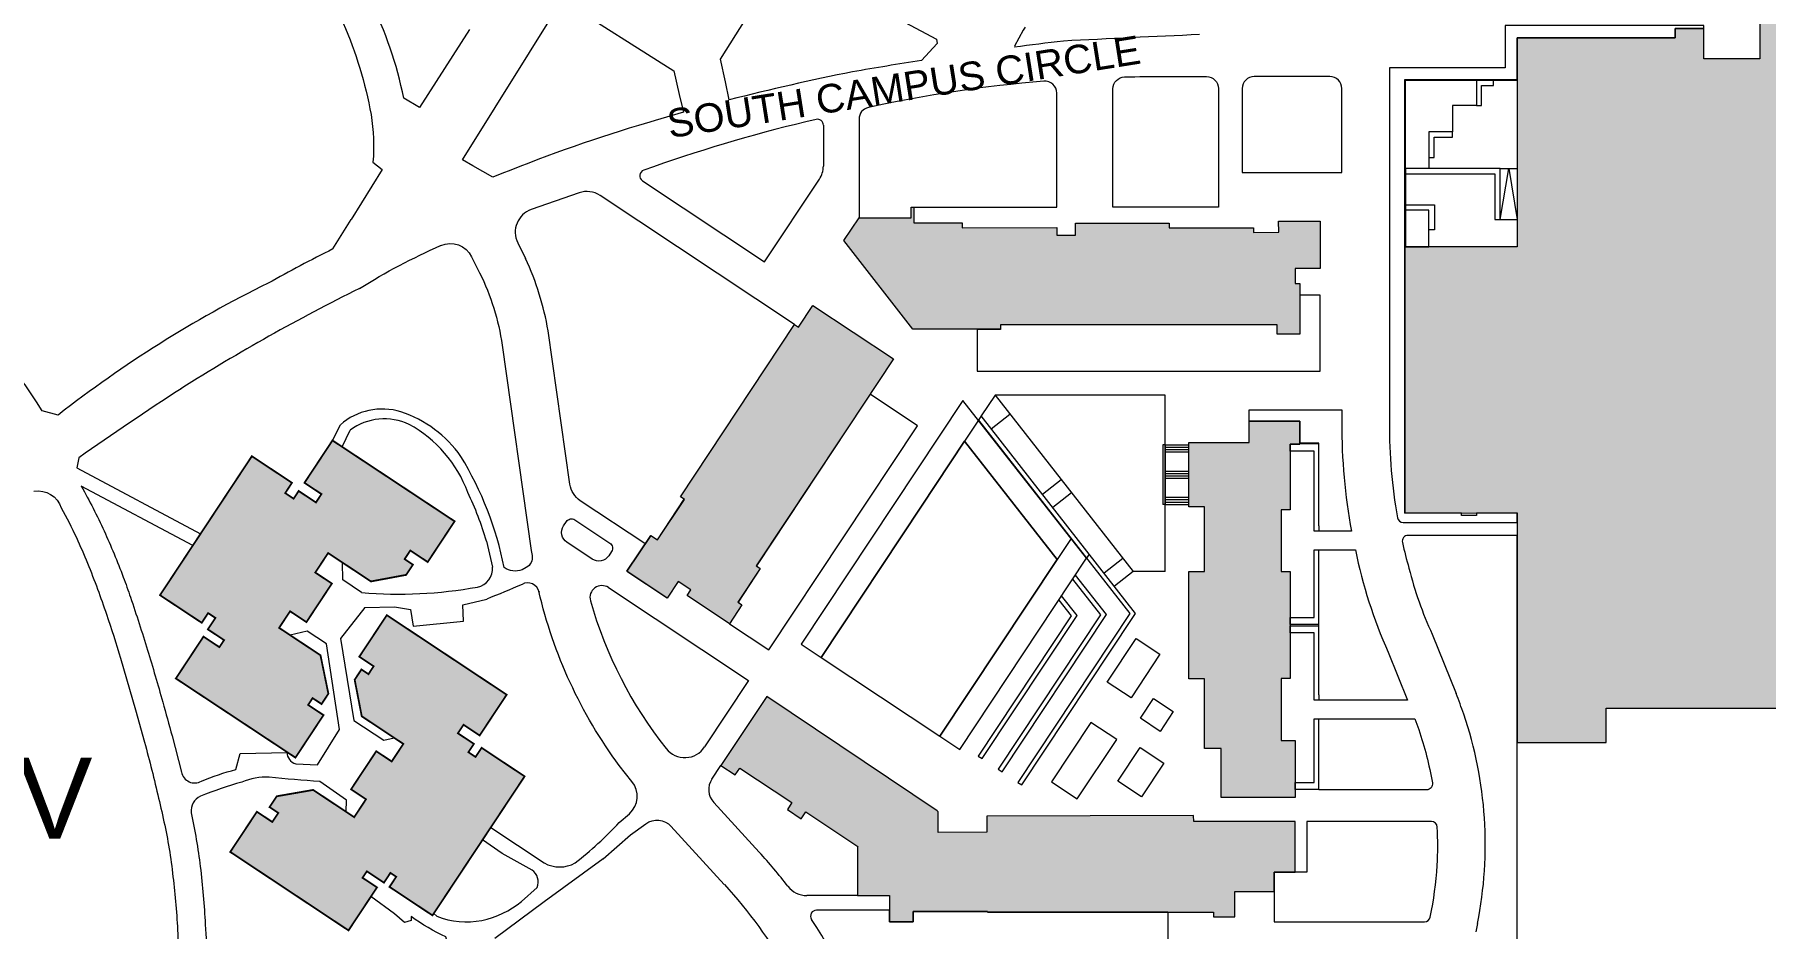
# Model space of a CAD drawing. Header units: feet. Extents: x 6763715 to 6770513, y 1886699 to 1891873.
# Drawn here: x 6766591 to 6767319, y 1888461 to 1888837 of the extents above; entities that cross this region are included whole.
import ezdxf

# ---------------------------------------------------------------- set-up
doc = ezdxf.new("R2010")
doc.units = ezdxf.units.FT
doc.header["$LTSCALE"] = 48
doc.header["$MEASUREMENT"] = 0
doc.layers.add('C-BLDG', color=7, linetype='Continuous')
doc.layers.add('C-ROAD-IDEN', color=7, linetype='Continuous')
for name, color, linetype, lineweight in [('C-BLDG-HTCH', 253, 'Continuous', 0), ('C-BLDG-IDEN', 7, 'Continuous', 50), ('Housing_Layout_Building', 7, 'Continuous', 0), ('Housing_Layout_Hatch', 253, 'Continuous', 0), ('Housing_Layout_Road', 5, 'Continuous', 0), ('Housing_Layout_Walks', 6, 'Continuous', 0), ('L-SITE-WALK', 6, 'Continuous', 0)]:
    doc.layers.add(name, color=color, linetype=linetype, lineweight=lineweight)
doc.styles.add('Campus_Base_Map_NEW$0$STANDARD', font='arial.ttf', dxfattribs={"height": 3.8})
doc.styles.get("Standard").update_dxf_attribs({"font": 'arial.ttf'})

msp = doc.modelspace()

# ---------------------------------------------------------------- hatches: boundary and pattern name
at = {"layer": 'C-BLDG-HTCH'}
h = msp.add_hatch(color=256, dxfattribs=at)
h.paths.add_polyline_path([(6766739.27, 1888592.64), (6766789.67, 1888559.22), (6766778.31, 1888542.09), (6766771.53, 1888546.59), (6766769.16, 1888543.02), (6766775.89, 1888538.55), (6766773.57, 1888535.05), (6766776.58, 1888533.05), (6766779.13, 1888536.9), (6766797.23, 1888524.9), (6766758.48, 1888466.47), (6766740.41, 1888478.45), (6766743.23, 1888482.7), (6766740.78, 1888484.33), (6766738.07, 1888480.23), (6766730.88, 1888485), (6766729.07, 1888482.27), (6766735.15, 1888478.24), (6766723.16, 1888460.16), (6766673.43, 1888493.14), (6766684.63, 1888510.03), (6766691.11, 1888505.74), (6766693.63, 1888509.54), (6766689.96, 1888511.97), (6766692.99, 1888516.54), (6766708.3, 1888519.2), (6766725.54, 1888507.76), (6766730.53, 1888515.28), (6766724.23, 1888519.46), (6766734.84, 1888535.47), (6766741.33, 1888531.16), (6766746.23, 1888538.54), (6766728.73, 1888550.15), (6766725.75, 1888565.52), (6766728.6, 1888569.81), (6766731.55, 1888567.86), (6766733.75, 1888571.17), (6766727.7, 1888575.18)])
h.paths.add_polyline_path([(6766682.51, 1888659.44), (6766643.88, 1888601.05), (6766661.43, 1888589.44), (6766664.12, 1888593.51), (6766667.18, 1888591.49), (6766664, 1888586.68), (6766670.82, 1888582.17), (6766668.86, 1888579.2), (6766662.17, 1888583.63), (6766650.55, 1888566.04), (6766700.84, 1888532.78), (6766712.65, 1888550.64), (6766706.17, 1888554.93), (6766708.06, 1888557.79), (6766711.83, 1888555.3), (6766714.7, 1888559.64), (6766711.37, 1888575.8), (6766693.98, 1888587.31), (6766698.59, 1888594.28), (6766705.46, 1888589.73), (6766716.18, 1888605.93), (6766709.18, 1888610.56), (6766714.59, 1888618.74), (6766732.6, 1888606.82), (6766747.42, 1888609.58), (6766750.26, 1888613.87), (6766746.75, 1888616.19), (6766749.15, 1888619.82), (6766756.47, 1888614.98), (6766767.79, 1888632.09), (6766716.42, 1888666.07), (6766704.64, 1888648.26), (6766711.79, 1888643.53), (6766709.46, 1888640.01), (6766702.2, 1888644.82), (6766700.07, 1888641.6), (6766696.53, 1888643.94), (6766699.39, 1888648.27)])
h.paths.add_polyline_path([(6766426.86, 1888496.3), (6766388.14, 1888437.75), (6766405.21, 1888426.46), (6766408.05, 1888430.76), (6766411.31, 1888428.61), (6766408.38, 1888424.18), (6766415.76, 1888419.3), (6766413.79, 1888416.31), (6766406.73, 1888420.98), (6766395.15, 1888403.46), (6766446.13, 1888369.75), (6766457.75, 1888387.33), (6766451.08, 1888391.74), (6766453.42, 1888395.28), (6766456.63, 1888393.16), (6766459.59, 1888397.64), (6766456.34, 1888412.5), (6766438.62, 1888424.21), (6766443.55, 1888431.67), (6766450.41, 1888427.14), (6766460.98, 1888443.12), (6766454.03, 1888447.71), (6766459.46, 1888455.92), (6766477.44, 1888444.03), (6766492.66, 1888447.08), (6766495.34, 1888451.12), (6766491.76, 1888453.48), (6766493.82, 1888456.59), (6766500.54, 1888452.15), (6766512.35, 1888470), (6766461.77, 1888503.45), (6766449.7, 1888485.19), (6766456.18, 1888480.91), (6766454.16, 1888477.85), (6766447.52, 1888482.23), (6766445.49, 1888479.16), (6766442, 1888481.47), (6766444.22, 1888484.82)])
h.paths.add_polyline_path([(6766417.54, 1888330.31), (6766468.39, 1888296.72), (6766479.94, 1888314.21), (6766473.44, 1888318.5), (6766475.87, 1888322.18), (6766484.46, 1888316.51), (6766503.03, 1888304.23), (6766541.09, 1888361.83), (6766523.82, 1888373.24), (6766521.47, 1888369.69), (6766518.54, 1888371.63), (6766521.2, 1888375.65), (6766513.83, 1888380.52), (6766515.25, 1888382.68), (6766522.55, 1888377.85), (6766535.39, 1888397.3), (6766483.82, 1888431.37), (6766471.79, 1888413.16), (6766479.23, 1888408.25), (6766477.32, 1888405.35), (6766473.19, 1888408.08), (6766470.3, 1888403.71), (6766473.38, 1888388), (6766490.82, 1888376.48), (6766485.83, 1888368.94), (6766479.13, 1888373.36), (6766468.35, 1888357.04), (6766475.42, 1888352.37), (6766470.5, 1888344.91), (6766452.77, 1888356.63), (6766437.14, 1888353.33), (6766434.41, 1888349.2), (6766438.14, 1888346.73), (6766435.33, 1888342.49), (6766428.55, 1888346.97)])
h.paths.add_polyline_path([(6766688.6, 1888326.29), (6766747.02, 1888287.41), (6766760.66, 1888307.91), (6766780.98, 1888294.39), (6766815.28, 1888345.92), (6766798.43, 1888357.13), (6766793.79, 1888350.16), (6766790.31, 1888352.48), (6766792.6, 1888355.92), (6766787.77, 1888359.13), (6766772.4, 1888355.99), (6766760.61, 1888338.28), (6766753.79, 1888342.81), (6766758.39, 1888349.73), (6766741.7, 1888360.83), (6766737.12, 1888353.95), (6766729.9, 1888358.75), (6766741.62, 1888376.37), (6766738.59, 1888391.68), (6766734.39, 1888394.48), (6766732, 1888390.9), (6766728.79, 1888393.04), (6766733.67, 1888400.37), (6766715.75, 1888412.3), (6766681.88, 1888361.4), (6766699.67, 1888349.56), (6766704.55, 1888356.9), (6766707.26, 1888355.09), (6766702.55, 1888348.02), (6766706.04, 1888345.69), (6766703.63, 1888342.07), (6766700.49, 1888344.17)])
h.paths.add_polyline_path([(6766823.44, 1888441.1), (6766882.41, 1888402.34), (6766870.72, 1888384.56), (6766866.31, 1888387.47), (6766864.25, 1888384.35), (6766867.94, 1888381.92), (6766863.43, 1888375.05), (6766866.3, 1888373.17), (6766870.58, 1888379.67), (6766888.61, 1888367.82), (6766855.28, 1888317.11), (6766838.02, 1888328.45), (6766842.35, 1888335.04), (6766839.51, 1888336.9), (6766837.07, 1888333.18), (6766831.46, 1888336.86), (6766828.89, 1888352.29), (6766840.39, 1888369.78), (6766832.64, 1888374.88), (6766828.24, 1888368.18), (6766812.22, 1888378.71), (6766816.9, 1888385.84), (6766809.37, 1888390.79), (6766797.74, 1888373.09), (6766782.7, 1888369.84), (6766777.85, 1888373.03), (6766780.29, 1888376.74), (6766777.92, 1888378.3), (6766773.23, 1888371.17), (6766754.96, 1888383.18), (6766788.37, 1888434.01), (6766806.32, 1888422.21), (6766801.72, 1888415.22), (6766805.07, 1888413.02), (6766809.69, 1888420.05), (6766813.09, 1888417.81), (6766815.06, 1888420.8), (6766811.6, 1888423.08)])
h.paths.add_polyline_path([(6766458.57, 1888248.32), (6766420.45, 1888190.91), (6766437.58, 1888179.53), (6766440.33, 1888183.68), (6766444.01, 1888181.24), (6766441.61, 1888177.63), (6766448.55, 1888173.03), (6766445.8, 1888168.88), (6766439.02, 1888173.38), (6766427.43, 1888155.93), (6766477.96, 1888122.38), (6766489.77, 1888140.16), (6766482.82, 1888144.78), (6766484.81, 1888147.78), (6766488.39, 1888145.4), (6766491.74, 1888150.44), (6766488.45, 1888164.43), (6766470.71, 1888176.21), (6766475.8, 1888183.88), (6766482.02, 1888179.75), (6766492.8, 1888196), (6766486.65, 1888200.08), (6766491.88, 1888207.96), (6766509.15, 1888196.49), (6766531.36, 1888201.72), (6766545.06, 1888222.35), (6766492.07, 1888257.53), (6766480.07, 1888239.45), (6766488.81, 1888233.65), (6766486.69, 1888230.45), (6766479.39, 1888235.29), (6766476.43, 1888230.83), (6766473.73, 1888232.62), (6766476.33, 1888236.53)])
h.paths.add_polyline_path([(6766566.63, 1888259.05), (6766617.27, 1888225.65), (6766608.46, 1888212.3), (6766601.72, 1888216.75), (6766599.61, 1888213.55), (6766606.35, 1888209.1), (6766603.88, 1888205.34), (6766607.08, 1888203.23), (6766609.55, 1888206.99), (6766622.91, 1888198.18), (6766608.87, 1888176.89), (6766595.93, 1888185.42), (6766585.65, 1888169.84), (6766598.59, 1888161.31), (6766584.55, 1888140.02), (6766571.2, 1888148.83), (6766573.68, 1888152.59), (6766570.48, 1888154.7), (6766568, 1888150.94), (6766561.25, 1888155.39), (6766559.14, 1888152.19), (6766565.89, 1888147.74), (6766557.08, 1888134.38), (6766506.43, 1888167.78), (6766515.24, 1888181.14), (6766521.99, 1888176.69), (6766524.1, 1888179.89), (6766520.55, 1888182.23), (6766523.31, 1888186.4), (6766538.55, 1888189.53), (6766556.35, 1888177.78), (6766561.31, 1888185.3), (6766557.55, 1888187.78), (6766568.38, 1888204.19), (6766572.14, 1888201.72), (6766577.09, 1888209.23), (6766559.28, 1888220.97), (6766556.16, 1888236.21), (6766558.91, 1888240.39), (6766562.46, 1888238.05), (6766564.57, 1888241.25), (6766557.82, 1888245.7)])
at = {"layer": 'Housing_Layout_Hatch'}
h = msp.add_hatch(color=256, dxfattribs=at)
h.paths.add_polyline_path([(6767351.91, 1888859.25), (6767316.66, 1888848.78), (6767316.66, 1888826.38), (6767293.14, 1888826.38), (6767293.14, 1888839.25), (6767281.16, 1888839.25), (6767281.16, 1888835.29), (6767214.66, 1888835.29), (6767214.73, 1888747.44), (6767167.39, 1888747.46), (6767167.35, 1888635.57), (6767214.73, 1888635.66), (6767214.73, 1888539.08), (6767252.08, 1888539.08), (6767252.08, 1888553.54), (6767328.25, 1888553.54), (6767328.25, 1888592.13), (6767356.41, 1888592.13), (6767356.41, 1888652.69), (6767360.94, 1888652.69), (6767360.94, 1888750.2), (6767382.4, 1888756.57)])
h.paths.add_polyline_path([(6766931.49, 1888750.1), (6766937.86, 1888759.6), (6766959.85, 1888759.6), (6766959.85, 1888764.14), (6766960.85, 1888764.14), (6766960.85, 1888757.46), (6766981.18, 1888757.46), (6766981.18, 1888755.46), (6767021.02, 1888755.54), (6767021.02, 1888752.39), (6767028.85, 1888752.39), (6767028.85, 1888757.39), (6767068.35, 1888757.39), (6767068.35, 1888755.46), (6767103.75, 1888755.39), (6767103.8, 1888753.47), (6767114.4, 1888753.56), (6767114.32, 1888758.27), (6767131.8, 1888758.27), (6767131.8, 1888738.35), (6767121.25, 1888738.35), (6767121.25, 1888732.06), (6767123.3, 1888732.06), (6767123.3, 1888710.72), (6767113.75, 1888710.72), (6767113.75, 1888714.72), (6766997.35, 1888714.72), (6766997.35, 1888712.83), (6766960.54, 1888712.83)])
h.paths.add_polyline_path([(6766918.42, 1888722.78), (6766952.31, 1888700.3), (6766894.7, 1888613.44), (6766896.32, 1888612.26), (6766886.97, 1888598.16), (6766888.59, 1888596.99), (6766883.34, 1888589.07), (6766865.56, 1888600.86), (6766867.13, 1888603.22), (6766861.78, 1888606.76), (6766857.2, 1888599.85), (6766840.28, 1888611.07), (6766850.28, 1888626.14), (6766853.09, 1888624.28), (6766864.39, 1888641.33), (6766862.73, 1888642.43), (6766910.72, 1888714.79), (6766912.39, 1888713.69)])
h.paths.add_polyline_path([(6766899.06, 1888558.51), (6766879.81, 1888529.47), (6766885.78, 1888525.51), (6766887.7, 1888528.41), (6766909.64, 1888513.85), (6766907.72, 1888510.95), (6766913.56, 1888507.09), (6766915.47, 1888509.98), (6766937.43, 1888495.42), (6766937.25, 1888495.18), (6766937.25, 1888474.82), (6766950.75, 1888474.82), (6766950.75, 1888463.82), (6766960.59, 1888463.82), (6766960.59, 1888468.11), (6766991.92, 1888468.11), (6766991.92, 1888467.82), (6767086.92, 1888467.82), (6767086.92, 1888465.82), (6767095.92, 1888465.82), (6767095.92, 1888476.53), (6767112.4, 1888476.53), (6767112.4, 1888484.65), (6767121.25, 1888484.65), (6767121.25, 1888505.98), (6767078.67, 1888505.98), (6767078.59, 1888508.48), (6766991.64, 1888508.19), (6766991.64, 1888501.39), (6766971.14, 1888501.33), (6766971.14, 1888509.97), (6766970.73, 1888510.48)])
h.paths.add_polyline_path([(6767090.11, 1888515.98), (6767090.11, 1888536.61), (6767083.19, 1888536.61), (6767083.19, 1888565.89), (6767076.59, 1888565.89), (6767076.59, 1888610.97), (6767083.19, 1888610.97), (6767083.19, 1888638.2), (6767076.59, 1888638.2), (6767076.59, 1888665.14), (6767101.92, 1888665.22), (6767101.89, 1888674.22), (6767123.25, 1888674.22), (6767123.25, 1888664.56), (6767119.25, 1888664.56), (6767119.25, 1888636.97), (6767115.44, 1888636.97), (6767115.44, 1888610.97), (6767119.25, 1888610.97), (6767119.25, 1888565.97), (6767115.44, 1888565.97), (6767115.44, 1888539.97), (6767121.25, 1888539.97), (6767121.25, 1888515.98)])

# ---------------------------------------------------------------- linework, layer by layer
at = {"layer": 'C-BLDG', "const_width": 0.75}
for points in [[(6766682.51, 1888659.44), (6766643.88, 1888601.05), (6766661.43, 1888589.44), (6766664.12, 1888593.51), (6766667.18, 1888591.49), (6766664, 1888586.68), (6766670.82, 1888582.17), (6766668.86, 1888579.2), (6766662.17, 1888583.63), (6766650.55, 1888566.04), (6766700.84, 1888532.78), (6766712.65, 1888550.64), (6766706.17, 1888554.93), (6766708.06, 1888557.79), (6766711.83, 1888555.3), (6766714.7, 1888559.64), (6766711.37, 1888575.8), (6766693.98, 1888587.31), (6766698.59, 1888594.28), (6766705.46, 1888589.73), (6766716.18, 1888605.93), (6766709.18, 1888610.56), (6766714.59, 1888618.74), (6766732.6, 1888606.82), (6766747.42, 1888609.58), (6766750.26, 1888613.87), (6766746.75, 1888616.19), (6766749.15, 1888619.82), (6766756.47, 1888614.98), (6766767.79, 1888632.09), (6766716.42, 1888666.07), (6766704.64, 1888648.26), (6766711.79, 1888643.53), (6766709.46, 1888640.01), (6766702.2, 1888644.82), (6766700.07, 1888641.6), (6766696.53, 1888643.94), (6766699.39, 1888648.27)], [(6766739.27, 1888592.64), (6766789.67, 1888559.22), (6766778.31, 1888542.09), (6766771.53, 1888546.59), (6766769.16, 1888543.02), (6766775.89, 1888538.55), (6766773.57, 1888535.05), (6766776.58, 1888533.05), (6766779.13, 1888536.9), (6766797.23, 1888524.9), (6766758.48, 1888466.47), (6766740.41, 1888478.45), (6766743.23, 1888482.7), (6766740.78, 1888484.33), (6766738.07, 1888480.23), (6766730.88, 1888485), (6766729.07, 1888482.27), (6766735.15, 1888478.24), (6766723.16, 1888460.16), (6766673.43, 1888493.14), (6766684.63, 1888510.03), (6766691.11, 1888505.74), (6766693.63, 1888509.54), (6766689.96, 1888511.97), (6766692.99, 1888516.54), (6766708.3, 1888519.2), (6766725.54, 1888507.76), (6766730.53, 1888515.28), (6766724.23, 1888519.46), (6766734.84, 1888535.47), (6766741.33, 1888531.16), (6766746.23, 1888538.54), (6766728.73, 1888550.15), (6766725.75, 1888565.52), (6766728.6, 1888569.81), (6766731.55, 1888567.86), (6766733.75, 1888571.17), (6766727.7, 1888575.18)]]:
    msp.add_lwpolyline(points, close=True, dxfattribs=at)
at = {"layer": 'Housing_Layout_Building'}
for points in [[(6767351.91, 1888859.25), (6767316.66, 1888848.78), (6767316.66, 1888826.38), (6767293.14, 1888826.38), (6767293.14, 1888839.25), (6767281.16, 1888839.25), (6767281.16, 1888835.29), (6767214.66, 1888835.29), (6767214.73, 1888747.44), (6767167.39, 1888747.46), (6767167.35, 1888635.57), (6767214.73, 1888635.66), (6767214.73, 1888539.08), (6767252.08, 1888539.08), (6767252.08, 1888553.54), (6767328.25, 1888553.54), (6767328.25, 1888592.13), (6767356.41, 1888592.13), (6767356.41, 1888652.69), (6767360.94, 1888652.69), (6767360.94, 1888750.2), (6767382.4, 1888756.57)], [(6766931.49, 1888750.1), (6766937.86, 1888759.6), (6766959.85, 1888759.6), (6766959.85, 1888764.14), (6766960.85, 1888764.14), (6766960.85, 1888757.46), (6766981.18, 1888757.46), (6766981.18, 1888755.46), (6767021.02, 1888755.54), (6767021.02, 1888752.39), (6767028.85, 1888752.39), (6767028.85, 1888757.39), (6767068.35, 1888757.39), (6767068.35, 1888755.46), (6767103.75, 1888755.39), (6767103.8, 1888753.47), (6767114.4, 1888753.56), (6767114.32, 1888758.27), (6767131.8, 1888758.27), (6767131.8, 1888738.35), (6767121.25, 1888738.35), (6767121.25, 1888732.06), (6767123.3, 1888732.06), (6767123.3, 1888710.72), (6767113.75, 1888710.72), (6767113.75, 1888714.72), (6766997.35, 1888714.72), (6766997.35, 1888712.83), (6766960.54, 1888712.83)], [(6766918.42, 1888722.78), (6766952.31, 1888700.3), (6766894.7, 1888613.44), (6766896.32, 1888612.26), (6766886.97, 1888598.16), (6766888.59, 1888596.99), (6766883.34, 1888589.07), (6766865.56, 1888600.86), (6766867.13, 1888603.22), (6766861.78, 1888606.76), (6766857.2, 1888599.85), (6766840.28, 1888611.07), (6766850.28, 1888626.14), (6766853.09, 1888624.28), (6766864.39, 1888641.33), (6766862.73, 1888642.43), (6766910.72, 1888714.79), (6766912.39, 1888713.69)], [(6767090.11, 1888515.98), (6767090.11, 1888536.61), (6767083.19, 1888536.61), (6767083.19, 1888565.89), (6767076.59, 1888565.89), (6767076.59, 1888610.97), (6767083.19, 1888610.97), (6767083.19, 1888638.2), (6767076.59, 1888638.2), (6767076.59, 1888665.14), (6767101.92, 1888665.22), (6767101.89, 1888674.22), (6767123.25, 1888674.22), (6767123.25, 1888664.56), (6767119.25, 1888664.56), (6767119.25, 1888636.97), (6767115.44, 1888636.97), (6767115.44, 1888610.97), (6767119.25, 1888610.97), (6767119.25, 1888565.97), (6767115.44, 1888565.97), (6767115.44, 1888539.97), (6767121.25, 1888539.97), (6767121.25, 1888515.98)], [(6766899.06, 1888558.51), (6766879.81, 1888529.47), (6766885.78, 1888525.51), (6766887.7, 1888528.41), (6766909.64, 1888513.85), (6766907.72, 1888510.95), (6766913.56, 1888507.09), (6766915.47, 1888509.98), (6766937.43, 1888495.42), (6766937.25, 1888495.18), (6766937.25, 1888474.82), (6766950.75, 1888474.82), (6766950.75, 1888463.82), (6766960.59, 1888463.82), (6766960.59, 1888468.11), (6766991.92, 1888468.11), (6766991.92, 1888467.82), (6767086.92, 1888467.82), (6767086.92, 1888465.82), (6767095.92, 1888465.82), (6767095.92, 1888476.53), (6767112.4, 1888476.53), (6767112.4, 1888484.65), (6767121.25, 1888484.65), (6767121.25, 1888505.98), (6767078.67, 1888505.98), (6767078.59, 1888508.48), (6766991.64, 1888508.19), (6766991.64, 1888501.39), (6766971.14, 1888501.33), (6766971.14, 1888509.97), (6766970.73, 1888510.48)]]:
    msp.add_lwpolyline(points, close=True, dxfattribs=at)
at = {"layer": 'Housing_Layout_Road'}
msp.add_line((6767214.73, 1888454.34), (6767214.73, 1888539.08), dxfattribs=at)
at = {"layer": 'Housing_Layout_Walks'}
for p, q in [((6766922.86, 1888798.52), (6766922.86, 1888781.34)), ((6766851.46, 1888781.12), (6766847.31, 1888779.66)), ((6766846.76, 1888775.22), (6766898.18, 1888741.11)), ((6766898.18, 1888741.11), (6766921.2, 1888775.81)), ((6766820.12, 1888770.13), (6766799.98, 1888763.07)), ((6766794.34, 1888749.18), (6766797.65, 1888742.51)), ((6766847.34, 1888621.71), (6766850.27, 1888626.14)), ((6766850.27, 1888626.14), (6766853.09, 1888624.27)), ((6767214.73, 1888626.19), (6767168.83, 1888626.19)), ((6767214.73, 1888539.08), (6767214.73, 1888626.19)), ((6766832.48, 1888604.24), (6766891.45, 1888565.14)), ((6767178.94, 1888584.63), (6767188.96, 1888559.72)), ((6766891.45, 1888565.14), (6766872.95, 1888537.25)), ((6766875.99, 1888523.74), (6766879.81, 1888529.47)), ((6766895.93, 1888493.02), (6766876.77, 1888513.91)), ((6766937.25, 1888474.82), (6766915.9, 1888474.82)), ((6766950.75, 1888468.67), (6766919.99, 1888468.67)), ((6766991.92, 1888468.11), (6766960.59, 1888468.11)), ((6766960.59, 1888468.11), (6766960.59, 1888463.82)), ((6766991.92, 1888467.82), (6766991.92, 1888468.11)), ((6767067.75, 1888467.82), (6766991.92, 1888467.82)), ((6767067.75, 1888467.82), (6767067.75, 1888453.8)), ((6766960.59, 1888463.82), (6766950.75, 1888463.82)), ((6767197.99, 1888463.06), (6767197.29, 1888459.57))]:
    msp.add_line(p, q, dxfattribs=at)
for points in [[(6767293.14, 1888839.25), (6767293.14, 1888840.5), (6767209.67, 1888840.5), (6767209.67, 1888822.72), (6767160.93, 1888822.72), (6767160.93, 1888673.35, 0.045941), (6767164.27, 1888633.61, 0.363676), (6767166.73, 1888631.55), (6767214.73, 1888631.55), (6767214.73, 1888635.57), (6767197.5, 1888635.57), (6767197.5, 1888634.57), (6767191.27, 1888634.57), (6767191.27, 1888635.57), (6767167.35, 1888635.57), (6767167.35, 1888635.72), (6767167.41, 1888817.72), (6767214.67, 1888817.72), (6767214.67, 1888835.29), (6767281.16, 1888835.29), (6767281.16, 1888839.25)], [(6767135.93, 1888818.97), (6767104.02, 1888818.97, 0.414214), (6767099.02, 1888813.97), (6767099.02, 1888778.65), (6767140.93, 1888778.65), (6767140.93, 1888813.97, 0.414214)], [(6767129.25, 1888588.72), (6767119.25, 1888588.72), (6767119.25, 1888591.72), (6767129.25, 1888591.72), (6767129.25, 1888620.06), (6767131.25, 1888620.06), (6767146.63, 1888620.06, 0.054378), (6767160.39, 1888577.13), (6767168.54, 1888556.89), (6767129.25, 1888556.89), (6767129.25, 1888585.22), (6767119.25, 1888585.22), (6767119.25, 1888588.22), (6767129.25, 1888588.22), (6767131.13, 1888588.22), (6767131.13, 1888559.22), (6767131.25, 1888559.22), (6767131.25, 1888617.72), (6767131.13, 1888617.72), (6767131.13, 1888588.72)]]:
    msp.add_lwpolyline(points, format="xyb", close=True, dxfattribs=at)
for points in [[(6766959.85, 1888759.6), (6766959.85, 1888764.14), (6767021.02, 1888764.14), (6767021.02, 1888812.07, 0.438668), (6767015.6, 1888817.05, 0.033031), (6766941.8, 1888805.99, 0.3526), (6766937.86, 1888801.1), (6766937.86, 1888759.6), (6766959.85, 1888759.6)], [(6767044.68, 1888813.85, -0.40761), (6767049.57, 1888818.84, -0.007504), (6767066.54, 1888818.97), (6767084.02, 1888818.97, -0.414214), (6767089.02, 1888813.97), (6767089.02, 1888764.14), (6767044.68, 1888764.14), (6767044.68, 1888813.85)], [(6766910.72, 1888714.79), (6766828.96, 1888769.02, 0.234902), (6766820.12, 1888770.13), (6766799.98, 1888763.07)], [(6766727.83, 1888729.98, -0.034668), (6766761.9, 1888747.98, 8.584572)], [(6766761.9, 1888747.98), (6766761.98, 1888748.01, -0.39952), (6766774.93, 1888743.3), (6766778.31, 1888736.49, -0.080145), (6766787.76, 1888706.08), (6766800.04, 1888619.8, 0.006939), (6766800.04, 1888619.8, 0.006939)], [(6766848.24, 1888622.44), (6766820.65, 1888640.74, -0.214141), (6766816.27, 1888647.67), (6766807.11, 1888712.09)], [(6767123.25, 1888664.86), (6767123.25, 1888674.22), (6767101.92, 1888674.22), (6767101.92, 1888678.97), (6767140.93, 1888678.97), (6767140.93, 1888673.43, 0.048247), (6767144.98, 1888627.89), (6767129.25, 1888627.89), (6767129.25, 1888661.56), (6767119.25, 1888661.56), (6767119.25, 1888664.56), (6767123.25, 1888664.56), (6767123.25, 1888664.73), (6767129.25, 1888664.73), (6767131.13, 1888664.73), (6767131.13, 1888630.22), (6767131.25, 1888630.22), (6767131.25, 1888664.86), (6767123.25, 1888664.86)], [(6766814.84, 1888631.99, -0.414214), (6766818.31, 1888632.69), (6766833.11, 1888622.88, -0.414214), (6766833.81, 1888619.41), (6766832.61, 1888617.6, -0.414214), (6766825.68, 1888616.2), (6766815.05, 1888623.26, -0.414214), (6766813.64, 1888630.19), (6766814.84, 1888631.99)], [(6766800.04, 1888619.8), (6766800.36, 1888617.75, -0.313169), (6766797.87, 1888612.62), (6766796.25, 1888611.71)], [(6766796.25, 1888611.71, -0.252999), (6766788.61, 1888612.66, -0.370384)], [(6766803.23, 1888602.73), (6766803.32, 1888602.29, 0.503528), (6766796.15, 1888605.6), (6766796.15, 1888605.6)], [(6766796.15, 1888605.6, -0.011496), (6766781.3, 1888599.42, -12.433215)], [(6766837.04, 1888529.44), (6766837.04, 1888529.44, -0.1028), (6766803.23, 1888602.73), (6766803.23, 1888602.73)], [(6767179, 1888522.17, -0.466053), (6767176.54, 1888519.23), (6767131.25, 1888519.23), (6767131.25, 1888546.72), (6767131.13, 1888546.72), (6767131.13, 1888519.36), (6767129.25, 1888519.36), (6767121.25, 1888519.36), (6767121.25, 1888522.36), (6767129.25, 1888522.36), (6767129.25, 1888549.06), (6767129.25, 1888549.06), (6767171.65, 1888549.06, -0.007918), (6767173.25, 1888544.58, -0.03863), (6767179, 1888522.17)], [(6766837.03, 1888505.49), (6766841.35, 1888509.19, 0.393057), (6766842.37, 1888522.77), (6766837.04, 1888529.44)], [(6766818.51, 1888488.5, 0.035668), (6766837.03, 1888505.49, 13.885711)], [(6766841.76, 1888500.29), (6766848.19, 1888504.97, -0.381678), (6766858.79, 1888503.91), (6766881.19, 1888479.5, -0.119003), (6766881.19, 1888479.5), (6766881.19, 1888479.5)], [(6767178.13, 1888465.79, 0.036523), (6767181, 1888487.48, 0.026891), (6767181.08, 1888503.61, 0.399901), (6767178.58, 1888505.98), (6767126.25, 1888505.98), (6767126.25, 1888484.65), (6767112.4, 1888484.65), (6767112.4, 1888463.8), (6767175.69, 1888463.8, 0.355523), (6767178.13, 1888465.79)], [(6766881.27, 1888479.41), (6766881.27, 1888479.41, -0.114227), (6766925.69, 1888400.91), (6766933.76, 1888373.63)]]:
    msp.add_lwpolyline(points, format="xyb", dxfattribs=at)
for points in [[(6767177.53, 1888795.72), (6767177.53, 1888780.41), (6767167.66, 1888780.41), (6767167.66, 1888795.72), (6767167.66, 1888817.47), (6767197.53, 1888817.47), (6767197.53, 1888806.84), (6767187.53, 1888806.84), (6767187.53, 1888795.72), (6767177.53, 1888795.72)], [(6767197.53, 1888806.84), (6767199.72, 1888806.84), (6767199.72, 1888815.26), (6767204.72, 1888815.26), (6767204.72, 1888817.47), (6767197.53, 1888817.47)], [(6767177.53, 1888784.91), (6767179.76, 1888784.91), (6767179.76, 1888793.49), (6767187.53, 1888793.49), (6767187.53, 1888795.72), (6767177.53, 1888795.72)], [(6767207.53, 1888780.41), (6767207.53, 1888780.41), (6767167.66, 1888780.41), (6767167.66, 1888778.1), (6767167.66, 1888778.1), (6767167.66, 1888778.1), (6767205.3, 1888778.1), (6767205.3, 1888758.88), (6767207.53, 1888758.88)], [(6766883.34, 1888589.07), (6766900, 1888578.03), (6766962.48, 1888672.27), (6766942.5, 1888685.52), (6766894.65, 1888613.37), (6766896.32, 1888612.26), (6766886.92, 1888598.1), (6766888.59, 1888596.99)], [(6767064.42, 1888576.26), (6767052.26, 1888557.92), (6767042.25, 1888564.54), (6767054.4, 1888582.88)], [(6767056.18, 1888549.34), (6767061.7, 1888557.69), (6767070.03, 1888552.16), (6767064.52, 1888543.82)], [(6767018.84, 1888522.58), (6767029.67, 1888515.39), (6767046.26, 1888540.39), (6767035.42, 1888547.58)], [(6767066.08, 1888530.48), (6767056.68, 1888516.31), (6767046.67, 1888522.92), (6767056.06, 1888537.09)]]:
    msp.add_lwpolyline(points, close=True, dxfattribs=at)
for points in [[(6767197.53, 1888817.47), (6767214.73, 1888817.47), (6767214.73, 1888747.44), (6767177.53, 1888747.44)], [(6767167.66, 1888780.41), (6767167.66, 1888762.8)], [(6767207.53, 1888758.88), (6767211.13, 1888780.41), (6767214.73, 1888758.88)], [(6767207.53, 1888780.41), (6767214.73, 1888780.41)], [(6766910.72, 1888714.79), (6766828.96, 1888769.02)], [(6767167.66, 1888762.8), (6767167.66, 1888765.13), (6767169.89, 1888765.13), (6767179.84, 1888765.13), (6767179.84, 1888754.63), (6767177.53, 1888754.63), (6767177.53, 1888762.8), (6767167.66, 1888762.8), (6767167.66, 1888765.13)], [(6767167.66, 1888762.8), (6767167.66, 1888747.44), (6767177.53, 1888747.44), (6767177.53, 1888762.8), (6767167.66, 1888762.8), (6767167.66, 1888762.8), (6767167.66, 1888762.8), (6767167.66, 1888762.8)], [(6767207.53, 1888758.88), (6767214.73, 1888758.88)], [(6767113.75, 1888714.72), (6766997.35, 1888714.72), (6766997.35, 1888712.72), (6766987.61, 1888712.72), (6766987.61, 1888695.15), (6767131.8, 1888695.15), (6767131.8, 1888727.06), (6767123.25, 1888727.06), (6767123.25, 1888710.72), (6767113.75, 1888710.72), (6767113.75, 1888714.72)], [(6766864.4, 1888641.32), (6766862.73, 1888642.43), (6766910.72, 1888714.79)], [(6766964.1, 1888638.49), (6766982.24, 1888665.83), (6767021.22, 1888616.06), (6766971.91, 1888541.73), (6766980.25, 1888536.2), (6767033.55, 1888616.54), (6766981.57, 1888682.91), (6766913.58, 1888580.42), (6766921.91, 1888574.89), (6766964.1, 1888638.49)], [(6766995.06, 1888685.15), (6766989.23, 1888676.37)], [(6767066.59, 1888685.15), (6766995.06, 1888685.15)], [(6766995.06, 1888685.15), (6767053.15, 1888610.97)], [(6767066.59, 1888610.97), (6767066.59, 1888685.15)], [(6766988.07, 1888674.62), (6766982.24, 1888665.83)], [(6767053.04, 1888591.65), (6767054.2, 1888593.41), (6766989.23, 1888676.37), (6766988.07, 1888674.62), (6767051.74, 1888593.31), (6767004.69, 1888522.39), (6767006.35, 1888521.28), (6767053.04, 1888591.65)], [(6766993.49, 1888670.94), (6767001.36, 1888677.11)], [(6766964.1, 1888638.49), (6766921.91, 1888574.89), (6766971.91, 1888541.73), (6767021.22, 1888616.06), (6766982.24, 1888665.83), (6766964.1, 1888638.49)], [(6767065.59, 1888664.22), (6767065.59, 1888639.2)], [(6767066.59, 1888664.22), (6767065.59, 1888664.22)], [(6767066.59, 1888664.22), (6767076.59, 1888664.22)], [(6767066.59, 1888664.22), (6767066.59, 1888639.2)], [(6767066.59, 1888663.22), (6767076.59, 1888663.22)], [(6767066.59, 1888662.22), (6767076.59, 1888662.22)], [(6767066.59, 1888661.22), (6767076.59, 1888661.22)], [(6767066.59, 1888653.21), (6767076.59, 1888653.21)], [(6767066.59, 1888652.21), (6767076.59, 1888652.21)], [(6767066.59, 1888651.21), (6767076.59, 1888651.21)], [(6767066.59, 1888650.21), (6767076.59, 1888650.21)], [(6767022.94, 1888649.55), (6767015.06, 1888643.39)], [(6767027.25, 1888644.04), (6767019.38, 1888637.87)], [(6766853.09, 1888624.28), (6766864.4, 1888641.32)], [(6767066.59, 1888639.2), (6767065.59, 1888639.2)], [(6767066.59, 1888642.2), (6767076.59, 1888642.2)], [(6767066.59, 1888641.2), (6767076.59, 1888641.2)], [(6767066.59, 1888640.2), (6767076.59, 1888640.2)], [(6767066.59, 1888639.2), (6767076.59, 1888639.2)], [(6767131.25, 1888630.22), (6767131.25, 1888627.89)], [(6766850.27, 1888626.14), (6766840.28, 1888611.07), (6766857.12, 1888599.9)], [(6767027.05, 1888624.84), (6767021.22, 1888616.06)], [(6767034.71, 1888618.3), (6767033.54, 1888616.54)], [(6767048.83, 1888616.48), (6767040.96, 1888610.32)], [(6767131.25, 1888617.72), (6767131.25, 1888620.06)], [(6767027.72, 1888607.76), (6767039.42, 1888592.83), (6766996.35, 1888527.92), (6766998.02, 1888526.81), (6767041.88, 1888592.93)], [(6767027.72, 1888607.76), (6767028.89, 1888609.52)], [(6767041.88, 1888592.93), (6767041.88, 1888592.93), (6767028.89, 1888609.52)], [(6767053.15, 1888610.97), (6767045.28, 1888604.81)], [(6767066.59, 1888610.97), (6767053.15, 1888610.97)], [(6767021.9, 1888598.98), (6767027.09, 1888592.34), (6766988.02, 1888533.44), (6766989.69, 1888532.34), (6767029.56, 1888592.44)], [(6767021.9, 1888598.98), (6767023.06, 1888600.74)], [(6767029.56, 1888592.44), (6767029.56, 1888592.44), (6767023.06, 1888600.74)], [(6767131.25, 1888559.22), (6767131.25, 1888556.89)], [(6767131.25, 1888546.72), (6767131.25, 1888549.06)], [(6766830.32, 1888490.31), (6766841.76, 1888500.29)], [(6766950.75, 1888463.82), (6766950.75, 1888468.67)]]:
    msp.add_lwpolyline(points, dxfattribs=at)
for centre, radius, start, end in [((6767066.54, 1888167.73), 650, 103.04729, 109.32303), ((6766920.36, 1888798.52), 2.5, 0, 103.04729), ((6766912.86, 1888781.34), 10, 326.44621, 0), ((6766848.14, 1888777.3), 2.5, 109.32303, 236.44621), ((6766803.29, 1888753.63), 10, 109.32303, 206.42752), ((6766687.02, 1888691.45), 121.85, 9.75236, 24.77387), ((6767168.83, 1888623.69), 2.5, 90, 192.87831), ((6767378.37, 1888671.6), 217.45, 192.87831, 195.79953), ((6767324.33, 1888651.54), 160.05, 194.15675, 204.71174), ((6766829.72, 1888600.08), 5, 56.44603, 195.85733), ((6766996.47, 1888647.44), 178.35, 195.85733, 218.44234), ((6767031.26, 1888496.24), 170, 18.80089, 21.92542), ((6767031.26, 1888496.24), 170, 348.74573, 18.80089), ((6766864.61, 1888542.77), 10, 218.44234, 326.44604), ((6766882.66, 1888519.32), 8, 146.45752, 222.53505), ((6766733.82, 1888344.29), 220, 37.65988, 42.53505), ((6766915.9, 1888484.82), 10, 217.65988, 270), ((6766919.99, 1888466.17), 2.5, 90, 213.24084), ((6766733.9, 1888344.21), 220, 16.46924, 33.24084)]:
    msp.add_arc(centre, radius, start, end, dxfattribs=at)
at = {"layer": 'L-SITE-WALK', "lineweight": 0}
for p, q in [((6766774.11, 1888838.74), (6766753, 1888806.01)), ((6766970.69, 1888832.95), (6766964.11, 1888825.75)), ((6766753, 1888806.01), (6766746.41, 1888809.87)), ((6766862.29, 1888811.39), (6766864.04, 1888803.98)), ((6766883.32, 1888809.18), (6766881.65, 1888816.72)), ((6766783.81, 1888776.69), (6766775.39, 1888781.52)), ((6766716.54, 1888746.54), (6766724.26, 1888758.95)), ((6766716.42, 1888666.07), (6766719.74, 1888672.65)), ((6766720.45, 1888663.41), (6766723.86, 1888670.38)), ((6766609.8, 1888658.81), (6766608.87, 1888654.6)), ((6766608.87, 1888654.6), (6766660.9, 1888626.78)), ((6766781.16, 1888623.75), (6766783.77, 1888612.86)), ((6766720.76, 1888607.44), (6766720.68, 1888614.71)), ((6766728.66, 1888602.12), (6766720.76, 1888607.44)), ((6766771.29, 1888597.02), (6766781.3, 1888599.42)), ((6766729.98, 1888595.92), (6766719.77, 1888582.89)), ((6766729.98, 1888595.92), (6766742.56, 1888596.21)), ((6766742.56, 1888596.21), (6766749.25, 1888595.02)), ((6766749.25, 1888595.02), (6766750.38, 1888588.02)), ((6766771.53, 1888590.07), (6766771.29, 1888597.02)), ((6766750.38, 1888588.02), (6766771.53, 1888590.07)), ((6766719.77, 1888582.89), (6766725.43, 1888548.32)), ((6766725.43, 1888548.32), (6766737.98, 1888540.11)), ((6766737.98, 1888540.11), (6766742.31, 1888541.14)), ((6766782.99, 1888503.44), (6766805.47, 1888488.51)), ((6766830.32, 1888490.31), (6766805.47, 1888472.19)), ((6766805.47, 1888472.19), (6766784.68, 1888456.81))]:
    msp.add_line(p, q, dxfattribs=at)
for points in [[(6766591.89, 1888682.26), (6766587.13, 1888689.4), (6766587.13, 1888689.4, 0.096285), (6766555.98, 1888716.43), (6766538.47, 1888728.53), (6766527.94, 1888736.62, -0.101406), (6766502.7, 1888766.54, -0.213983), (6766500.67, 1888798.11, -0.159458), (6766513.72, 1888824.04, -0.177964), (6766530.43, 1888831.81, 0.188191), (6766548.9, 1888846.43), (6766558.89, 1888861.55), (6766572.26, 1888882.66), (6766581.85, 1888899.76), (6766587.86, 1888912.33, -0.315023), (6766600.94, 1888921.19, -0.048577), (6766650.95, 1888914.35, -0.166273), (6766692.49, 1888889.12, -0.088363), (6766720.93, 1888841.46, -0.057437), (6766732.64, 1888803.01, -0.0621), (6766733.45, 1888782.97), (6766737.3, 1888779.89), (6766724.26, 1888758.95)], [(6766759.01, 1888467.28), (6766760.32, 1888466.11, 0.144978), (6766779.27, 1888464.39, 0.120354), (6766795.93, 1888472.38), (6766802.52, 1888478.23, 0.344248), (6766800.36, 1888485.55), (6766787.85, 1888492.49), (6766779.5, 1888498.17)]]:
    msp.add_lwpolyline(points, format="xyb", dxfattribs=at)
for points in [[(6766881.65, 1888816.72), (6766879.54, 1888826.25), (6766906.37, 1888868.91), (6766970.41, 1888834.72), (6766970.69, 1888832.95)], [(6766775.39, 1888781.52), (6766771.13, 1888783.96), (6766812.97, 1888851.13), (6766859.92, 1888821.42), (6766862.29, 1888811.39)], [(6767007.72, 1888839.81), (6767006.86, 1888838.45), (6767003.32, 1888831.7)], [(6766601.06, 1888676.73), (6766594.35, 1888678.57), (6766591.89, 1888682.26)]]:
    msp.add_lwpolyline(points, dxfattribs=at)
at = {"layer": 'L-SITE-WALK'}
for points in [[(6766590.84, 1888644.71, -0.373289), (6766602.34, 1888637.74, -0.015244), (6766608.71, 1888625.26, -0.017022), (6766617.64, 1888603.59, -0.005651), (6766621.37, 1888593.06, -0.009851), (6766627.3, 1888574.51), (6766633.62, 1888552.86), (6766637.36, 1888539.32, -0.010252), (6766643.26, 1888515.69, -0.022081), (6766647.96, 1888493.07, -0.016222), (6766650.7, 1888469.4, -0.010174), (6766651.91, 1888444.94, -0.005891), (6766652.15, 1888430.76, -0.272858), (6766646.86, 1888421.19), (6766633.27, 1888411.5, 0.020478), (6766592.85, 1888379.06, -0.458096), (6766583.64, 1888380.83, -0.016028)], [(6766657.65, 1888621.86), (6766610.78, 1888646.82, -0.019937), (6766620.36, 1888628.08, -0.016214), (6766628.42, 1888608.62, -0.006906), (6766631.47, 1888600.17, -0.007048), (6766638.64, 1888578, -0.005597), (6766645.03, 1888556.15, -0.003632), (6766648.93, 1888541.9), (6766652.92, 1888526.73, 0.521827), (6766661.31, 1888522.92, -0.03094), (6766675.78, 1888527.8), (6766677.58, 1888534.49), (6766697.31, 1888534.96, 0.344828), (6766700.94, 1888530.2), (6766710.18, 1888529.78), (6766719.35, 1888544.57), (6766713.85, 1888580.66), (6766705.76, 1888585.86), (6766698.58, 1888584.26)], [(6766722.15, 1888510.01), (6766722.3, 1888514.9), (6766711.08, 1888522.77, -0.00775), (6766689.78, 1888524.52, 0.1165), (6766678.33, 1888522.47, 0.028512), (6766660.93, 1888516.57, 0.322158), (6766657.05, 1888509.63, -0.019156), (6766660.83, 1888486.98, -0.012763), (6766662.94, 1888462.62, -0.01609), (6766663.83, 1888431.82, 0.49983), (6766674.55, 1888424.95), (6766681.88, 1888427.36, -0.005709), (6766743.12, 1888443.16, 0.043901), (6766762.81, 1888450.65, 0.273054), (6766764.13, 1888457.4, -0.048747), (6766749.51, 1888465.98), (6766749.57, 1888464.39), (6766746.73, 1888463.43), (6766742.55, 1888467.12), (6766732.6, 1888474.4)]]:
    msp.add_lwpolyline(points, format="xyb", dxfattribs=at)
at = {"layer": 'L-SITE-WALK', "lineweight": 0}
for centre, radius, start, end in [((6766580.54, 1888776.06), 169.28, 11.51899, 26.34558), ((6767206.82, 1887269.85), 1574.72, 96.67284, 97.43221), ((6767339.66, 1882752.24), 6089.86, 92.433148, 92.972674), ((6767206.82, 1887269.85), 1574.72, 98.86649, 99.93372), ((6767112.27, 1887921.75), 916.48, 101.14164, 104.46635), ((6767112.27, 1887921.75), 916.48, 105.71478, 106.94767), ((6767049.98, 1888123.68), 705.17, 106.88896, 112.17569), ((6767054.79, 1888073.52), 753.23, 116.68336, 119.02614), ((6766913.21, 1888277.61), 506.69, 116.22429, 128.02907), ((6767090.22, 1887996.67), 817.97, 116.29755, 122.33507), ((6767319.65, 1887654.46), 1229.87, 122.83875, 125.2517), ((6766737.32, 1888652.62), 26.65, 72.72473, 131.28119), ((6766738.29, 1888650.9), 24.24, 64.61808, 126.53269), ((6766729.51, 1888630.67), 49.94, 35.00489, 71.65213), ((6766722.96, 1888625.69), 53.67, 20.20367, 61.37085), ((6766649.67, 1888585.33), 141.61, 11.12773, 31.49703), ((6766651.6, 1888585.92), 134.98, 16.27667, 25.59236), ((6766775.91, 1888612.2), 7.89, 280.71593, 4.79776), ((6766744.19, 1888788.26), 186.78, 265.23126, 280.23439), ((6766811.99, 1888500.33), 13.51, 241.13219, 298.82622)]:
    msp.add_arc(centre, radius, start, end, dxfattribs=at)

# ---------------------------------------------------------------- texts
at = {"layer": 'C-BLDG-IDEN', "insert": (6766552.12, 1888532.73), "char_height": 34, "width": 2422.9802, "attachment_point": 1, "rotation": 360, "style": 'Campus_Base_Map_NEW$0$STANDARD'}
msp.add_mtext('SV', dxfattribs=at)
at = {"layer": 'C-ROAD-IDEN'}
msp.add_text('SOUTH CAMPUS CIRCLE', height=12, rotation=9, dxfattribs=at).set_placement((6766858.25, 1888793.07, -1523))

doc.saveas('drawing.dxf')
